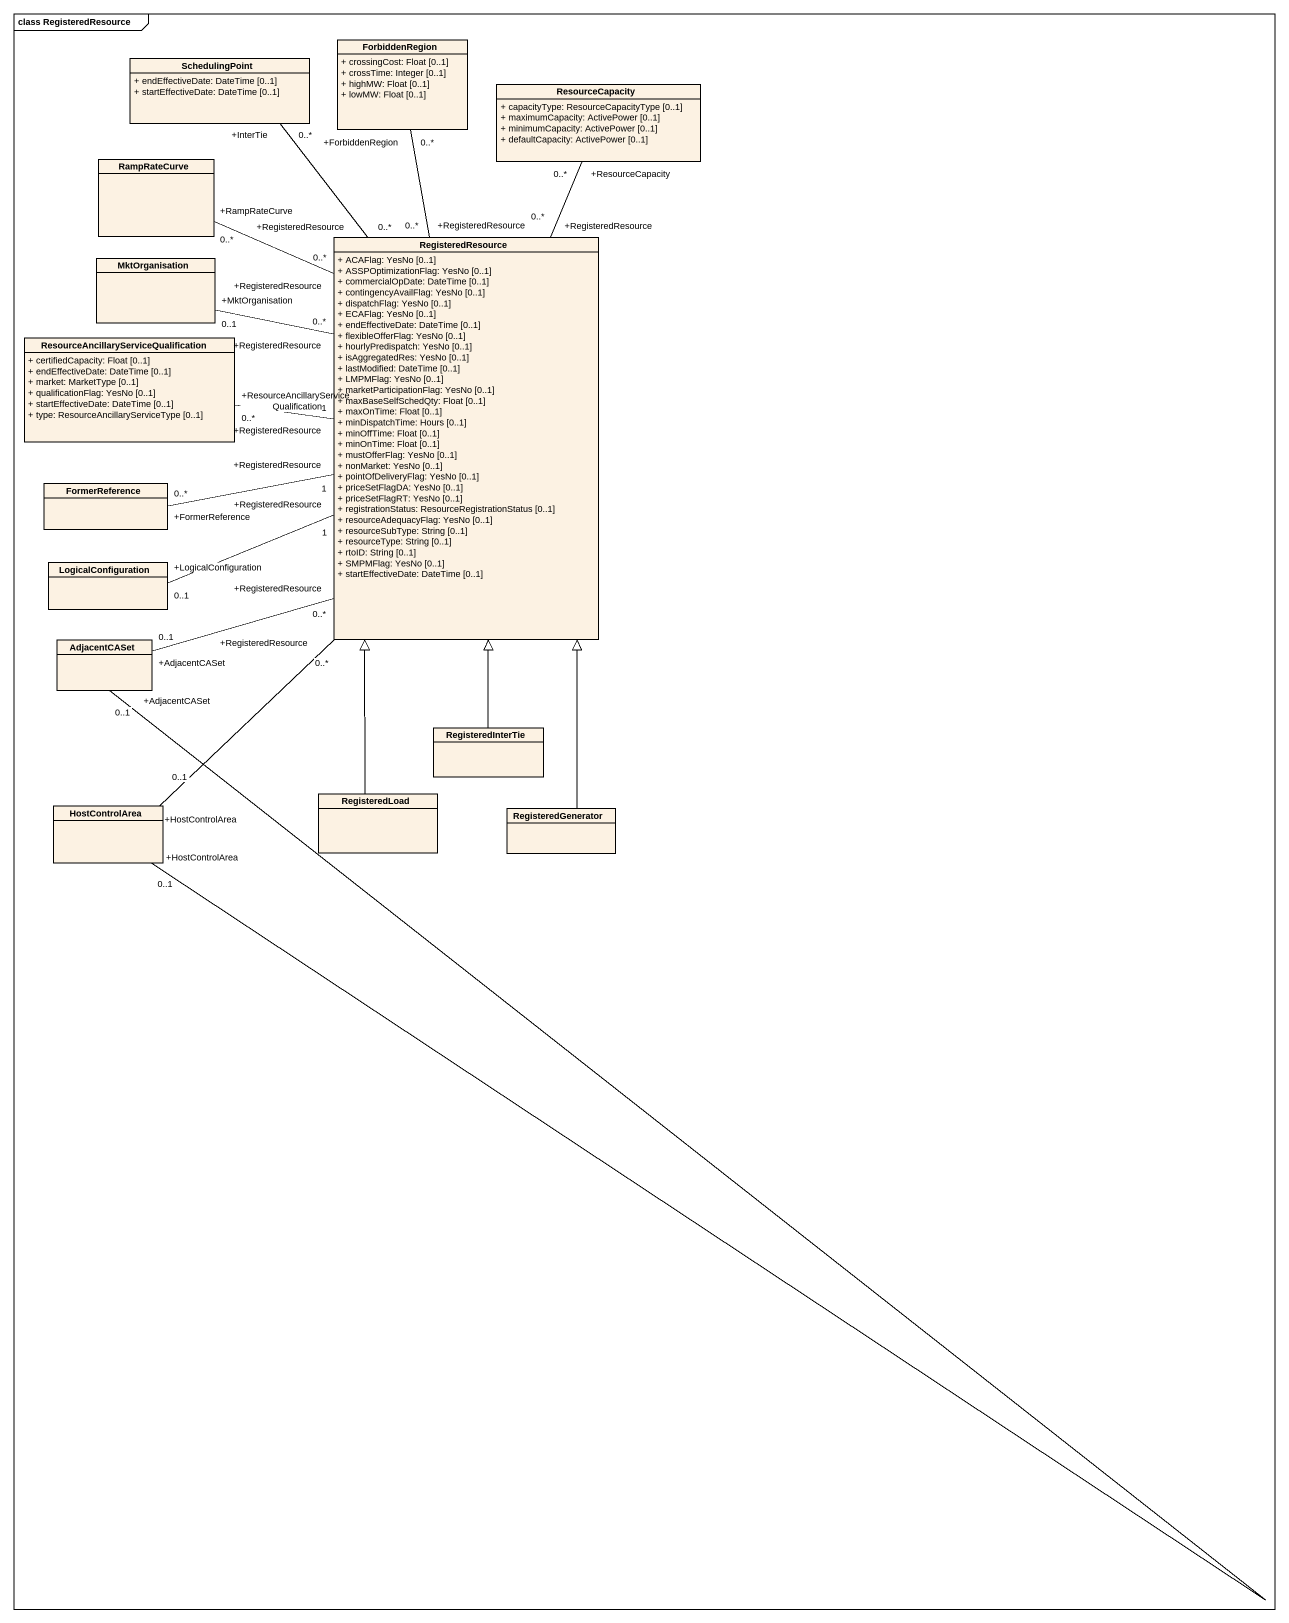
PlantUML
@startuml
mainframe class RegisteredResource
hide circle
hide empty members
skinparam classAttributeIconSize 0
class ForbiddenRegion {
  + crossingCost: Float [0..1]
  + crossTime: Integer [0..1]
  + highMW: Float [0..1]
  + lowMW: Float [0..1]
}
class SchedulingPoint {
  + endEffectiveDate: DateTime [0..1]
  + startEffectiveDate: DateTime [0..1]
}
class ResourceCapacity {
  + capacityType: ResourceCapacityType [0..1]
  + maximumCapacity: ActivePower [0..1]
  + minimumCapacity: ActivePower [0..1]
  + defaultCapacity: ActivePower [0..1]
}
class RampRateCurve
class RegisteredResource {
  + ACAFlag: YesNo [0..1]
  + ASSPOptimizationFlag: YesNo [0..1]
  + commercialOpDate: DateTime [0..1]
  + contingencyAvailFlag: YesNo [0..1]
  + dispatchFlag: YesNo [0..1]
  + ECAFlag: YesNo [0..1]
  + endEffectiveDate: DateTime [0..1]
  + flexibleOfferFlag: YesNo [0..1]
  + hourlyPredispatch: YesNo [0..1]
  + isAggregatedRes: YesNo [0..1]
  + lastModified: DateTime [0..1]
  + LMPMFlag: YesNo [0..1]
  + marketParticipationFlag: YesNo [0..1]
  + maxBaseSelfSchedQty: Float [0..1]
  + maxOnTime: Float [0..1]
  + minDispatchTime: Hours [0..1]
  + minOffTime: Float [0..1]
  + minOnTime: Float [0..1]
  + mustOfferFlag: YesNo [0..1]
  + nonMarket: YesNo [0..1]
  + pointOfDeliveryFlag: YesNo [0..1]
  + priceSetFlagDA: YesNo [0..1]
  + priceSetFlagRT: YesNo [0..1]
  + registrationStatus: ResourceRegistrationStatus [0..1]
  + resourceAdequacyFlag: YesNo [0..1]
  + resourceSubType: String [0..1]
  + resourceType: String [0..1]
  + rtoID: String [0..1]
  + SMPMFlag: YesNo [0..1]
  + startEffectiveDate: DateTime [0..1]
}
class MktOrganisation
class "ResourceAncillaryServiceQualification" as ResourceAncillaryServiceQual {
  + certifiedCapacity: Float [0..1]
  + endEffectiveDate: DateTime [0..1]
  + market: MarketType [0..1]
  + qualificationFlag: YesNo [0..1]
  + startEffectiveDate: DateTime [0..1]
  + type: ResourceAncillaryServiceType [0..1]
}
class FormerReference
class LogicalConfiguration
class AdjacentCASet
class RegisteredInterTie
class HostControlArea
class RegisteredLoad
class RegisteredGenerator
RegisteredResource "+RegisteredResource\n0..*" -up- "+ForbiddenRegion\n0..*" ForbiddenRegion
RegisteredResource "+RegisteredResource\n0..*" -up- "+InterTie\n0..*" SchedulingPoint
RegisteredResource "+RegisteredResource\n0..*" -up- "+ResourceCapacity\n0..*" ResourceCapacity
RegisteredResource "+RegisteredResource\n0..*" -up- "+RampRateCurve\n0..*" RampRateCurve
RegisteredResource "+RegisteredResource\n0..*" -left- "+MktOrganisation\n0..1" MktOrganisation
RegisteredResource "+RegisteredResource\n1" -left- "+ResourceAncillaryServiceQualification\n0..*" ResourceAncillaryServiceQual
RegisteredResource "+RegisteredResource\n1" -left- "+FormerReference\n0..*" FormerReference
RegisteredResource "+RegisteredResource\n1" -left- "+LogicalConfiguration\n0..1" LogicalConfiguration
RegisteredResource "+RegisteredResource\n0..*" -- "+AdjacentCASet\n0..1" AdjacentCASet
RegisteredInterTie -up-|> RegisteredResource
HostControlArea "+HostControlArea\n0..1" -up- "+RegisteredResource\n0..*" RegisteredResource
HostControlArea "+HostControlArea\n0..1" -up- "+AdjacentCASet\n0..1" AdjacentCASet
RegisteredLoad -up-|> RegisteredResource
RegisteredGenerator -up-|> RegisteredResource
@enduml
